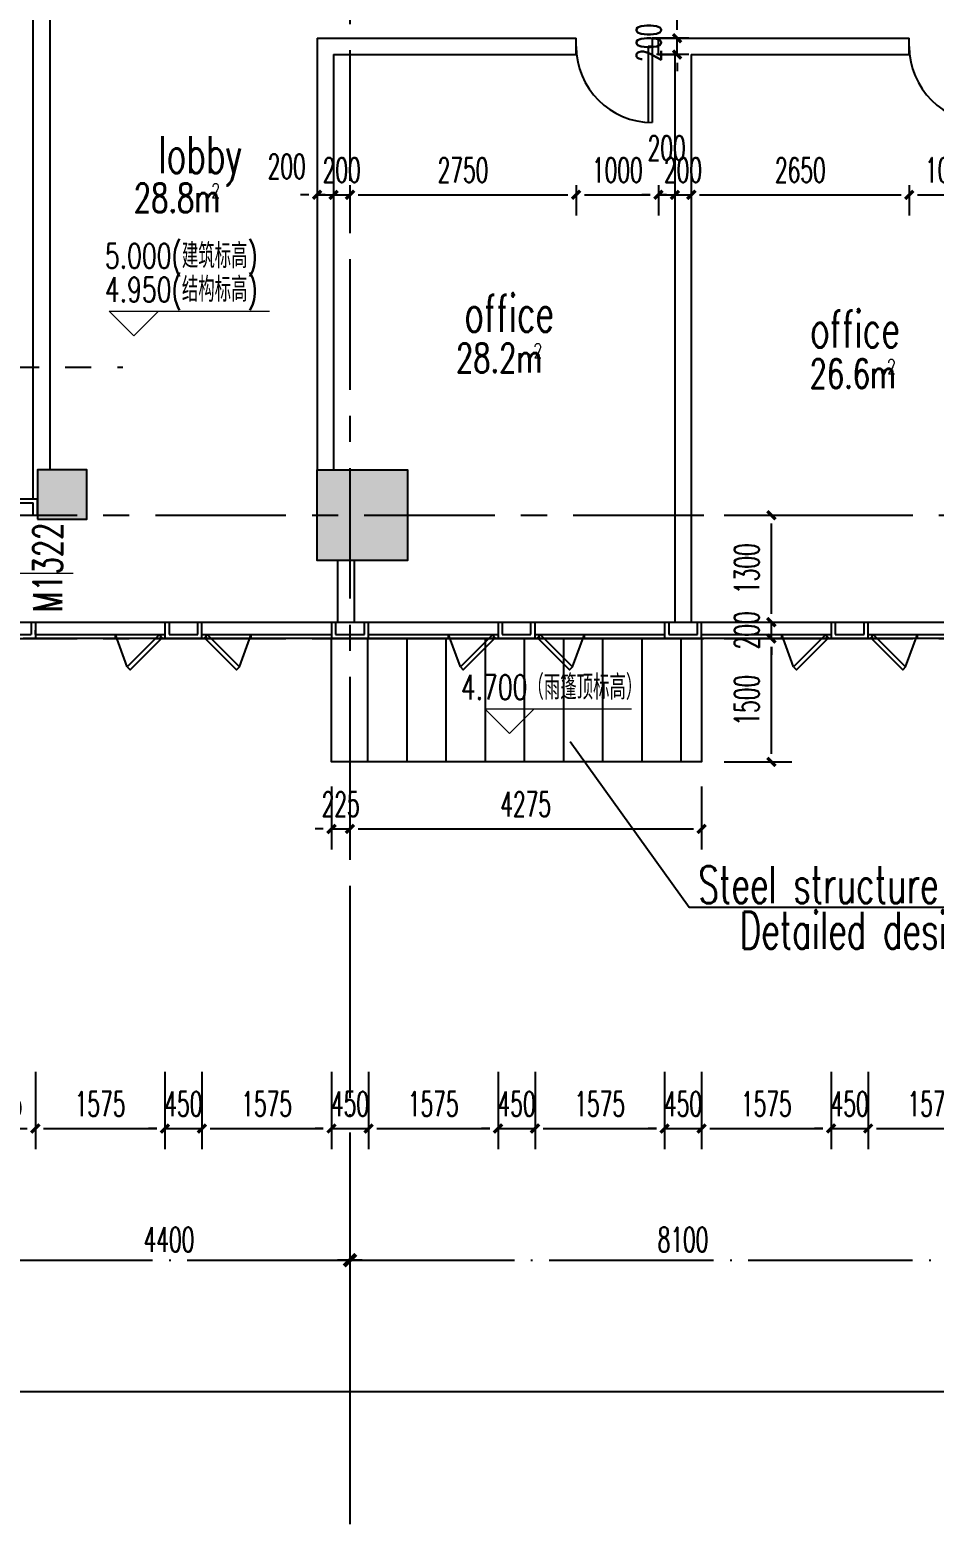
# Model space of a CAD drawing. Extents: x 824790 to 994147, y 4290613 to 4374713.
# Drawn here: x 904418 to 915412, y 4307927 to 4326096 of the extents above; entities that cross this region are included whole.
import ezdxf
from ezdxf.enums import TextEntityAlignment as Align

# ---------------------------------------------------------------- set-up
doc = ezdxf.new("R2010")
doc.units = 0
doc.header["$LTSCALE"] = 1000
doc.header["$MEASUREMENT"] = 0
for name, pattern in [('ACAD_ISO08W100', [36, 24, -3, 6, -3]), ('CENTER', [50.8, 31.75, -6.35, 6.35, -6.35]), ('DOTE', [2.42, 2, -0.2, 0.02, -0.2])]:
    doc.linetypes.add(name, pattern=pattern)
doc.layers.get('0').update_dxf_attribs({"color": 255, "linetype": 'CONTINUOUS'})
for name, color, linetype in [('A-AREA-TEXT', 6, 'CONTINUOUS'), ('A-AXIS', 3, 'CONTINUOUS'), ('A-DIM', 201, 'CONTINUOUS'), ('A-DOTE', 8, 'ACAD_ISO08W100'), ('A-FIN-GRAN', 34, 'CONTINUOUS'), ('A-NOTE', 150, 'CONTINUOUS'), ('A-TEXT-CN', 31, 'CONTINUOUS'), ('A-WALL', 2, 'CONTINUOUS'), ('A-WINDOW', 4, 'CONTINUOUS'), ('A-WINDOW-TEXT', 93, 'CONTINUOUS'), ('A_DIM_EX1', 171, 'CONTINUOUS'), ('DOTE', 17, 'DOTE'), ('HATCH-F252', 252, 'CONTINUOUS'), ('S-COLUMN', 1, 'CONTINUOUS'), ('WINDOW', 4, 'CONTINUOUS'), ('柱子', 9, 'CONTINUOUS')]:
    doc.layers.add(name, color=color, linetype=linetype)
doc.layers.add('A_LEVEL', color=135, linetype='CONTINUOUS', lineweight=0)
doc.styles.add('_HZTXT', font='tjromans.shx', dxfattribs={"width": 0.7, "bigfont": 'tjhztxt.shx'})
doc.styles.add('DIM_FONT', font='SIMPLEX.shx', dxfattribs={"width": 0.6, "bigfont": 'GBCBIG.shx'})
doc.styles.add('MEN', font='tjromans.shx', dxfattribs={"width": 0.7, "bigfont": 'tjhztxt.shx'})
doc.styles.add('PRC-S', font='TJROMANS.shx', dxfattribs={"width": 0.7, "bigfont": 'hztxt.shx'})
doc.styles.add('TONGJI-FONT', font='simplex.shx')
doc.dimstyles.new('DIM100', dxfattribs={"dimscale": 100, "dimtxt": 3, "dimasz": 0.01, "dimexe": 1, "dimexo": 1, "dimgap": 1, "dimtad": 1, "dimdec": 0, "dimtxsty": 'DIM_FONT', "dimblk1": 'h-_DIMX', "dimblk2": 'h-_DIMX', "dimsah": 1, "dimcen": 0.01, "dimclrd": 256, "dimclre": 256, "dimclrt": 7, "dimadec": 3, "dimazin": 3, "dimtfac": 1, "dimtdec": 0, "dimtix": 1, "dimtmove": 2, "dimatfit": 3, "dimldrblk": 'h-_DIMX', "dimtzin": 5, "dimarcsym": 0})
doc.dimstyles.new('DIMN', dxfattribs={"dimtxt": 300, "dimasz": 100, "dimexe": 250, "dimexo": 300, "dimgap": 150, "dimtad": 1, "dimdec": 0, "dimtxsty": 'DIM_FONT', "dimblk": 'h-_ArchTick', "dimcen": 2.5, "dimclrt": 7, "dimazin": 2, "dimtfac": 1, "dimtdec": 0, "dimtix": 1, "dimtmove": 2, "dimatfit": 3, "dimarcsym": 0})

# ---------------------------------------------------------------- blocks, each defined once
blk = doc.blocks.new('h-_DIMX')
blk.add_line((-150, 0), (150, 0))
at = {"const_width": 50}
blk.add_lwpolyline([(-70, -70), (70, 70)], dxfattribs=at)
blk = doc.blocks.new('*D74')
at = {"layer": 'A-AXIS', "lineweight": -2, "transparency": 16777216}
for p, q in [((-2600529, -1783515), (-2600529, -1788988)), ((-2487529, -1783515), (-2487529, -1788988)), ((-2487530, -1788888), (-2600528, -1788888))]:
    blk.add_line(p, q, dxfattribs=at)
at = {"layer": 'A-AXIS', "lineweight": -2, "transparency": 16777216, "rotation": 180}
blk.add_blockref('h-_DIMX', (-2600529, -1788888), dxfattribs=at)
at = {"layer": 'A-AXIS', "lineweight": -2, "transparency": 16777216}
blk.add_blockref('h-_DIMX', (-2487529, -1788888), dxfattribs=at)
at = {"layer": 'A-AXIS', "color": 7, "transparency": 16777216, "insert": (-2544029, -1788638), "char_height": 300, "attachment_point": 5, "style": 'DIM_FONT'}
blk.add_mtext('\\A1;113000', dxfattribs=at)
blk = doc.blocks.new('h-轴号横')
at = {"layer": 'DOTE', "linetype": 'ACAD_ISO08W100'}
blk.add_line((-2532161, -1920711), (-2532161, -1925254), dxfattribs=at)
blk = doc.blocks.new('h-D10')
for p, q in [((75, 0), (75, 925)), ((125, 0), (125, 923.64766)), ((75, 0), (125, 0))]:
    blk.add_line(p, q)
blk.add_lwpolyline([(75, 0), (0, 0), (0, -100), (75, -100)], close=True)
blk.add_arc((75, 0), 925, 0, 90)
blk = doc.blocks.new('h-ewryer')
at = {"layer": 'A-WINDOW', "ltscale": 0.5}
blk.add_line((366378, 243878), (366234, 243482), dxfattribs=at)
at = {"layer": 'A-WINDOW'}
for p, q in [((366234, 243532), (366234, 243482)), ((366784, 243532), (366784, 243482))]:
    blk.add_line(p, q, dxfattribs=at)
at = {"layer": 'A-WINDOW', "ltscale": 0.5}
blk.add_lwpolyline([(366378, 243878), (366413, 243914), (366802, 243525), (366767, 243489)], close=True, dxfattribs=at)
blk = doc.blocks.new('h-2层裙房幕墙')
at = {"layer": 'A-FIN-GRAN'}
for p, q in [((802311, 4008135), (803111, 4008135)), ((802361, 4008085), (803061, 4008085)), ((803061, 4007935), (803061, 4008085)), ((803111, 4007935), (803111, 4008135)), ((802311, 4007935), (803111, 4007935)), ((802311, 4006635), (803086, 4006635)), ((803036, 4006635), (803036, 4006485)), ((803086, 4006635), (803086, 4006435)), ((804661, 4006635), (804661, 4006435)), ((804711, 4006635), (804711, 4006485)), ((805061, 4006485), (805061, 4006635)), ((805111, 4006435), (805111, 4006635)), ((806686, 4006635), (806686, 4006435)), ((806736, 4006635), (806736, 4006485)), ((807086, 4006485), (807086, 4006635)), ((807136, 4006435), (807136, 4006635)), ((808711, 4006635), (808711, 4006435)), ((808761, 4006635), (808761, 4006485)), ((809111, 4006485), (809111, 4006635)), ((809161, 4006435), (809161, 4006635)), ((810736, 4006635), (810736, 4006435)), ((810786, 4006635), (810786, 4006485)), ((811136, 4006485), (811136, 4006635)), ((811186, 4006435), (811186, 4006635)), ((812761, 4006635), (812761, 4006435)), ((812811, 4006635), (812811, 4006485)), ((813161, 4006485), (813161, 4006635)), ((813211, 4006435), (813211, 4006635)), ((802311, 4006435), (803086, 4006435)), ((802361, 4006485), (803036, 4006485)), ((804661, 4006435), (805111, 4006435)), ((804711, 4006485), (805061, 4006485)), ((806686, 4006435), (807136, 4006435)), ((806736, 4006485), (807086, 4006485)), ((808711, 4006435), (809161, 4006435)), ((808761, 4006485), (809111, 4006485)), ((810736, 4006435), (811186, 4006435)), ((810786, 4006485), (811136, 4006485)), ((812761, 4006435), (813211, 4006435)), ((812811, 4006485), (813161, 4006485))]:
    blk.add_line(p, q, dxfattribs=at)
at = {"layer": 'WINDOW'}
for p, q in [((803111, 4008085), (803111, 4008035)), ((802936, 4006635), (839086, 4006635)), ((803086, 4006485), (803086, 4006535)), ((839086, 4006435), (802936, 4006435)), ((803086, 4006485), (804661, 4006485)), ((805111, 4006485), (806686, 4006485)), ((807136, 4006485), (808711, 4006485)), ((809161, 4006485), (810736, 4006485)), ((811186, 4006485), (812761, 4006485)), ((813211, 4006485), (814786, 4006485))]:
    blk.add_line(p, q, dxfattribs=at)
at = {"layer": 'A-WINDOW', "xscale": -1, "rotation": 180}
for p in [(437826, 4249967), (441876, 4249967), (445926, 4249967)]:
    blk.add_blockref('h-ewryer', p, dxfattribs=at)
at = {"layer": 'A-WINDOW', "rotation": 180}
for p in [(1171945, 4249967), (1175995, 4249967), (1180045, 4249967)]:
    blk.add_blockref('h-ewryer', p, dxfattribs=at)
blk = doc.blocks.new('h-1100柱')
at = {"layer": 'HATCH-F252'}
blk.add_hatch(color=256, dxfattribs=at).paths.add_polyline_path([(917265, 4495302), (918365, 4495302), (918365, 4494202), (917265, 4494202)])
at = {"layer": 'S-COLUMN'}
blk.add_lwpolyline([(917265, 4495302), (918365, 4495302), (918365, 4494202), (917265, 4494202)], close=True, dxfattribs=at)
blk = doc.blocks.new('h-二层柱网')
at = {"layer": 'A-WALL'}
blk.add_blockref('h-1100柱', (190645, -174557), dxfattribs=at)
blk = doc.blocks.new('h-tsht')
at = {"layer": 'HATCH-F252'}
blk.add_hatch(color=256, dxfattribs=at).paths.add_polyline_path([(-300, -300), (300, -300), (300, 300), (-300, 300)])
at = {"layer": '柱子', "color": 1}
blk.add_lwpolyline([(-300, -300), (300, -300), (300, 300), (-300, 300)], close=True, dxfattribs=at)
blk = doc.blocks.new('h-结构补小柱')
at = {"layer": '柱子'}
blk.add_blockref('h-tsht', (-250, -18550), dxfattribs=at)
blk = doc.blocks.new('h-_ArchTick')
at = {"color": 0, "linetype": 'ByBlock', "const_width": 0.4}
blk.add_lwpolyline([(-0.5, -0.5), (0.5, 0.5)], dxfattribs=at)
blk = doc.blocks.new('*D214')
at = {"layer": 'A-DIM', "color": 0, "lineweight": -2, "transparency": 16777216}
for p, q in [((908310, 4316895), (908310, 4316130)), ((912585, 4316895), (912585, 4316130)), ((908410, 4316380), (912485, 4316380))]:
    blk.add_line(p, q, dxfattribs=at)
at = {"layer": 'A-DIM', "color": 0, "lineweight": -2, "transparency": 16777216, "xscale": 100, "yscale": 100, "zscale": 100, "rotation": 180}
blk.add_blockref('h-_ArchTick', (908310, 4316380), dxfattribs=at)
at = {"layer": 'A-DIM', "color": 0, "lineweight": -2, "transparency": 16777216, "xscale": 100, "yscale": 100, "zscale": 100}
blk.add_blockref('h-_ArchTick', (912585, 4316380), dxfattribs=at)
at = {"layer": 'A-DIM', "color": 7, "transparency": 16777216, "insert": (910447, 4316680), "char_height": 300, "attachment_point": 5, "style": 'DIM_FONT'}
blk.add_mtext('\\A1;4275', dxfattribs=at)
blk = doc.blocks.new('*D215')
at = {"layer": 'A-DIM', "color": 0, "lineweight": -2, "transparency": 16777216}
for p, q in [((908085, 4316895), (908085, 4316130)), ((908310, 4316895), (908310, 4316130)), ((907985, 4316380), (907885, 4316380)), ((908085, 4316380), (908310, 4316380)), ((908410, 4316380), (908510, 4316380))]:
    blk.add_line(p, q, dxfattribs=at)
at = {"layer": 'A-DIM', "color": 0, "lineweight": -2, "transparency": 16777216, "xscale": 100, "yscale": 100, "zscale": 100}
blk.add_blockref('h-_ArchTick', (908085, 4316380), dxfattribs=at)
at = {"layer": 'A-DIM', "color": 0, "lineweight": -2, "transparency": 16777216, "xscale": 100, "yscale": 100, "zscale": 100, "rotation": 180}
blk.add_blockref('h-_ArchTick', (908310, 4316380), dxfattribs=at)
at = {"layer": 'A-DIM', "color": 7, "transparency": 16777216, "insert": (908197, 4316680), "char_height": 300, "attachment_point": 5, "style": 'DIM_FONT'}
blk.add_mtext('\\A1;225', dxfattribs=at)
blk = doc.blocks.new('*D216')
at = {"layer": 'A-DIM', "color": 0, "lineweight": -2, "transparency": 16777216}
for p, q in [((912860, 4320195), (913684, 4320195)), ((913434, 4318995), (913434, 4320095)), ((912860, 4318895), (913684, 4318895))]:
    blk.add_line(p, q, dxfattribs=at)
at = {"layer": 'A-DIM', "color": 0, "lineweight": -2, "transparency": 16777216, "xscale": 100, "yscale": 100, "zscale": 100}
for p, rotation in [((913434, 4320195), 90), ((913434, 4318895), 270)]:
    blk.add_blockref('h-_ArchTick', p, dxfattribs=dict(at, rotation=rotation))
at = {"layer": 'A-DIM', "color": 7, "transparency": 16777216, "insert": (913134, 4319545), "char_height": 300, "attachment_point": 5, "rotation": 90, "style": 'DIM_FONT'}
blk.add_mtext('\\A1;1300', dxfattribs=at)
blk = doc.blocks.new('*D217')
at = {"layer": 'A-DIM', "color": 0, "lineweight": -2, "transparency": 16777216}
for p, q in [((913434, 4318995), (913434, 4319095)), ((912860, 4318895), (913684, 4318895)), ((913434, 4318695), (913434, 4318895)), ((912860, 4318695), (913684, 4318695)), ((913434, 4318595), (913434, 4318495))]:
    blk.add_line(p, q, dxfattribs=at)
at = {"layer": 'A-DIM', "color": 0, "lineweight": -2, "transparency": 16777216, "xscale": 100, "yscale": 100, "zscale": 100}
for p, rotation in [((913434, 4318895), 270), ((913434, 4318695), 90)]:
    blk.add_blockref('h-_ArchTick', p, dxfattribs=dict(at, rotation=rotation))
at = {"layer": 'A-DIM', "color": 7, "transparency": 16777216, "insert": (913134, 4318795), "char_height": 300, "attachment_point": 5, "rotation": 90, "style": 'DIM_FONT'}
blk.add_mtext('\\A1;200', dxfattribs=at)
blk = doc.blocks.new('*D218')
at = {"layer": 'A-DIM', "color": 0, "lineweight": -2, "transparency": 16777216}
for p, q in [((912860, 4318695), (913684, 4318695)), ((913434, 4317295), (913434, 4318595)), ((912860, 4317195), (913684, 4317195))]:
    blk.add_line(p, q, dxfattribs=at)
at = {"layer": 'A-DIM', "color": 0, "lineweight": -2, "transparency": 16777216, "xscale": 100, "yscale": 100, "zscale": 100}
for p, rotation in [((913434, 4318695), 90), ((913434, 4317195), 270)]:
    blk.add_blockref('h-_ArchTick', p, dxfattribs=dict(at, rotation=rotation))
at = {"layer": 'A-DIM', "color": 7, "transparency": 16777216, "insert": (913134, 4317945), "char_height": 300, "attachment_point": 5, "rotation": 90, "style": 'DIM_FONT'}
blk.add_mtext('\\A1;1500', dxfattribs=at)
blk = doc.blocks.new('*D476')
at = {"layer": 'A-DIM', "color": 0, "lineweight": -2, "transparency": 16777216}
for p, q in [((914610, 4313426), (914610, 4312487)), ((916185, 4313426), (916185, 4312487)), ((914710, 4312737), (916085, 4312737))]:
    blk.add_line(p, q, dxfattribs=at)
at = {"layer": 'A-DIM', "color": 0, "lineweight": -2, "transparency": 16777216, "xscale": 100, "yscale": 100, "zscale": 100, "rotation": 180}
blk.add_blockref('h-_ArchTick', (914610, 4312737), dxfattribs=at)
at = {"layer": 'A-DIM', "color": 0, "lineweight": -2, "transparency": 16777216, "xscale": 100, "yscale": 100, "zscale": 100}
blk.add_blockref('h-_ArchTick', (916185, 4312737), dxfattribs=at)
at = {"layer": 'A-DIM', "color": 7, "transparency": 16777216, "insert": (915397, 4313037), "char_height": 300, "attachment_point": 5, "style": 'DIM_FONT'}
blk.add_mtext('\\A1;1575', dxfattribs=at)
blk = doc.blocks.new('*D477')
at = {"layer": 'A-DIM', "color": 0, "lineweight": -2, "transparency": 16777216}
for p, q in [((914160, 4313426), (914160, 4312487)), ((914610, 4313426), (914610, 4312487)), ((914060, 4312737), (913960, 4312737)), ((914160, 4312737), (914610, 4312737)), ((914710, 4312737), (914810, 4312737))]:
    blk.add_line(p, q, dxfattribs=at)
at = {"layer": 'A-DIM', "color": 0, "lineweight": -2, "transparency": 16777216, "xscale": 100, "yscale": 100, "zscale": 100}
blk.add_blockref('h-_ArchTick', (914160, 4312737), dxfattribs=at)
at = {"layer": 'A-DIM', "color": 0, "lineweight": -2, "transparency": 16777216, "xscale": 100, "yscale": 100, "zscale": 100, "rotation": 180}
blk.add_blockref('h-_ArchTick', (914610, 4312737), dxfattribs=at)
at = {"layer": 'A-DIM', "color": 7, "transparency": 16777216, "insert": (914385, 4313037), "char_height": 300, "attachment_point": 5, "style": 'DIM_FONT'}
blk.add_mtext('\\A1;450', dxfattribs=at)
blk = doc.blocks.new('*D478')
at = {"layer": 'A-DIM', "color": 0, "lineweight": -2, "transparency": 16777216}
for p, q in [((912585, 4313426), (912585, 4312487)), ((914160, 4313426), (914160, 4312487)), ((912685, 4312737), (914060, 4312737))]:
    blk.add_line(p, q, dxfattribs=at)
at = {"layer": 'A-DIM', "color": 0, "lineweight": -2, "transparency": 16777216, "xscale": 100, "yscale": 100, "zscale": 100, "rotation": 180}
blk.add_blockref('h-_ArchTick', (912585, 4312737), dxfattribs=at)
at = {"layer": 'A-DIM', "color": 0, "lineweight": -2, "transparency": 16777216, "xscale": 100, "yscale": 100, "zscale": 100}
blk.add_blockref('h-_ArchTick', (914160, 4312737), dxfattribs=at)
at = {"layer": 'A-DIM', "color": 7, "transparency": 16777216, "insert": (913372, 4313037), "char_height": 300, "attachment_point": 5, "style": 'DIM_FONT'}
blk.add_mtext('\\A1;1575', dxfattribs=at)
blk = doc.blocks.new('*D479')
at = {"layer": 'A-DIM', "color": 0, "lineweight": -2, "transparency": 16777216}
for p, q in [((912135, 4313426), (912135, 4312487)), ((912585, 4313426), (912585, 4312487)), ((912035, 4312737), (911935, 4312737)), ((912135, 4312737), (912585, 4312737)), ((912685, 4312737), (912785, 4312737))]:
    blk.add_line(p, q, dxfattribs=at)
at = {"layer": 'A-DIM', "color": 0, "lineweight": -2, "transparency": 16777216, "xscale": 100, "yscale": 100, "zscale": 100}
blk.add_blockref('h-_ArchTick', (912135, 4312737), dxfattribs=at)
at = {"layer": 'A-DIM', "color": 0, "lineweight": -2, "transparency": 16777216, "xscale": 100, "yscale": 100, "zscale": 100, "rotation": 180}
blk.add_blockref('h-_ArchTick', (912585, 4312737), dxfattribs=at)
at = {"layer": 'A-DIM', "color": 7, "transparency": 16777216, "insert": (912360, 4313037), "char_height": 300, "attachment_point": 5, "style": 'DIM_FONT'}
blk.add_mtext('\\A1;450', dxfattribs=at)
blk = doc.blocks.new('*D480')
at = {"layer": 'A-DIM', "color": 0, "lineweight": -2, "transparency": 16777216}
for p, q in [((910560, 4313426), (910560, 4312487)), ((912135, 4313426), (912135, 4312487)), ((910660, 4312737), (912035, 4312737))]:
    blk.add_line(p, q, dxfattribs=at)
at = {"layer": 'A-DIM', "color": 0, "lineweight": -2, "transparency": 16777216, "xscale": 100, "yscale": 100, "zscale": 100, "rotation": 180}
blk.add_blockref('h-_ArchTick', (910560, 4312737), dxfattribs=at)
at = {"layer": 'A-DIM', "color": 0, "lineweight": -2, "transparency": 16777216, "xscale": 100, "yscale": 100, "zscale": 100}
blk.add_blockref('h-_ArchTick', (912135, 4312737), dxfattribs=at)
at = {"layer": 'A-DIM', "color": 7, "transparency": 16777216, "insert": (911347, 4313037), "char_height": 300, "attachment_point": 5, "style": 'DIM_FONT'}
blk.add_mtext('\\A1;1575', dxfattribs=at)
blk = doc.blocks.new('*D481')
at = {"layer": 'A-DIM', "color": 0, "lineweight": -2, "transparency": 16777216}
for p, q in [((910110, 4313426), (910110, 4312487)), ((910560, 4313426), (910560, 4312487)), ((910010, 4312737), (909910, 4312737)), ((910110, 4312737), (910560, 4312737)), ((910660, 4312737), (910760, 4312737))]:
    blk.add_line(p, q, dxfattribs=at)
at = {"layer": 'A-DIM', "color": 0, "lineweight": -2, "transparency": 16777216, "xscale": 100, "yscale": 100, "zscale": 100}
blk.add_blockref('h-_ArchTick', (910110, 4312737), dxfattribs=at)
at = {"layer": 'A-DIM', "color": 0, "lineweight": -2, "transparency": 16777216, "xscale": 100, "yscale": 100, "zscale": 100, "rotation": 180}
blk.add_blockref('h-_ArchTick', (910560, 4312737), dxfattribs=at)
at = {"layer": 'A-DIM', "color": 7, "transparency": 16777216, "insert": (910335, 4313037), "char_height": 300, "attachment_point": 5, "style": 'DIM_FONT'}
blk.add_mtext('\\A1;450', dxfattribs=at)
blk = doc.blocks.new('*D482')
at = {"layer": 'A-DIM', "color": 0, "lineweight": -2, "transparency": 16777216}
for p, q in [((908535, 4313426), (908535, 4312487)), ((910110, 4313426), (910110, 4312487)), ((908635, 4312737), (910010, 4312737))]:
    blk.add_line(p, q, dxfattribs=at)
at = {"layer": 'A-DIM', "color": 0, "lineweight": -2, "transparency": 16777216, "xscale": 100, "yscale": 100, "zscale": 100, "rotation": 180}
blk.add_blockref('h-_ArchTick', (908535, 4312737), dxfattribs=at)
at = {"layer": 'A-DIM', "color": 0, "lineweight": -2, "transparency": 16777216, "xscale": 100, "yscale": 100, "zscale": 100}
blk.add_blockref('h-_ArchTick', (910110, 4312737), dxfattribs=at)
at = {"layer": 'A-DIM', "color": 7, "transparency": 16777216, "insert": (909322, 4313037), "char_height": 300, "attachment_point": 5, "style": 'DIM_FONT'}
blk.add_mtext('\\A1;1575', dxfattribs=at)
blk = doc.blocks.new('*D483')
at = {"layer": 'A-DIM', "color": 0, "lineweight": -2, "transparency": 16777216}
for p, q in [((908085, 4313426), (908085, 4312487)), ((908535, 4313426), (908535, 4312487)), ((907985, 4312737), (907885, 4312737)), ((908085, 4312737), (908535, 4312737)), ((908635, 4312737), (908735, 4312737))]:
    blk.add_line(p, q, dxfattribs=at)
at = {"layer": 'A-DIM', "color": 0, "lineweight": -2, "transparency": 16777216, "xscale": 100, "yscale": 100, "zscale": 100}
blk.add_blockref('h-_ArchTick', (908085, 4312737), dxfattribs=at)
at = {"layer": 'A-DIM', "color": 0, "lineweight": -2, "transparency": 16777216, "xscale": 100, "yscale": 100, "zscale": 100, "rotation": 180}
blk.add_blockref('h-_ArchTick', (908535, 4312737), dxfattribs=at)
at = {"layer": 'A-DIM', "color": 7, "transparency": 16777216, "insert": (908310, 4313037), "char_height": 300, "attachment_point": 5, "style": 'DIM_FONT'}
blk.add_mtext('\\A1;450', dxfattribs=at)
blk = doc.blocks.new('*D484')
at = {"layer": 'A-DIM', "color": 0, "lineweight": -2, "transparency": 16777216}
for p, q in [((906510, 4313426), (906510, 4312487)), ((908085, 4313426), (908085, 4312487)), ((906610, 4312737), (907985, 4312737))]:
    blk.add_line(p, q, dxfattribs=at)
at = {"layer": 'A-DIM', "color": 0, "lineweight": -2, "transparency": 16777216, "xscale": 100, "yscale": 100, "zscale": 100, "rotation": 180}
blk.add_blockref('h-_ArchTick', (906510, 4312737), dxfattribs=at)
at = {"layer": 'A-DIM', "color": 0, "lineweight": -2, "transparency": 16777216, "xscale": 100, "yscale": 100, "zscale": 100}
blk.add_blockref('h-_ArchTick', (908085, 4312737), dxfattribs=at)
at = {"layer": 'A-DIM', "color": 7, "transparency": 16777216, "insert": (907297, 4313037), "char_height": 300, "attachment_point": 5, "style": 'DIM_FONT'}
blk.add_mtext('\\A1;1575', dxfattribs=at)
blk = doc.blocks.new('*D485')
at = {"layer": 'A-DIM', "color": 0, "lineweight": -2, "transparency": 16777216}
for p, q in [((906060, 4313426), (906060, 4312487)), ((906510, 4313426), (906510, 4312487)), ((905960, 4312737), (905860, 4312737)), ((906060, 4312737), (906510, 4312737)), ((906610, 4312737), (906710, 4312737))]:
    blk.add_line(p, q, dxfattribs=at)
at = {"layer": 'A-DIM', "color": 0, "lineweight": -2, "transparency": 16777216, "xscale": 100, "yscale": 100, "zscale": 100}
blk.add_blockref('h-_ArchTick', (906060, 4312737), dxfattribs=at)
at = {"layer": 'A-DIM', "color": 0, "lineweight": -2, "transparency": 16777216, "xscale": 100, "yscale": 100, "zscale": 100, "rotation": 180}
blk.add_blockref('h-_ArchTick', (906510, 4312737), dxfattribs=at)
at = {"layer": 'A-DIM', "color": 7, "transparency": 16777216, "insert": (906285, 4313037), "char_height": 300, "attachment_point": 5, "style": 'DIM_FONT'}
blk.add_mtext('\\A1;450', dxfattribs=at)
blk = doc.blocks.new('*D486')
at = {"layer": 'A-DIM', "color": 0, "lineweight": -2, "transparency": 16777216}
for p, q in [((904485, 4313426), (904485, 4312487)), ((906060, 4313426), (906060, 4312487)), ((904585, 4312737), (905960, 4312737))]:
    blk.add_line(p, q, dxfattribs=at)
at = {"layer": 'A-DIM', "color": 0, "lineweight": -2, "transparency": 16777216, "xscale": 100, "yscale": 100, "zscale": 100, "rotation": 180}
blk.add_blockref('h-_ArchTick', (904485, 4312737), dxfattribs=at)
at = {"layer": 'A-DIM', "color": 0, "lineweight": -2, "transparency": 16777216, "xscale": 100, "yscale": 100, "zscale": 100}
blk.add_blockref('h-_ArchTick', (906060, 4312737), dxfattribs=at)
at = {"layer": 'A-DIM', "color": 7, "transparency": 16777216, "insert": (905272, 4313037), "char_height": 300, "attachment_point": 5, "style": 'DIM_FONT'}
blk.add_mtext('\\A1;1575', dxfattribs=at)
blk = doc.blocks.new('*D487')
at = {"layer": 'A-DIM', "color": 0, "lineweight": -2, "transparency": 16777216}
for p, q in [((903710, 4313426), (903710, 4312487)), ((904485, 4313426), (904485, 4312487)), ((903810, 4312737), (904385, 4312737))]:
    blk.add_line(p, q, dxfattribs=at)
at = {"layer": 'A-DIM', "color": 0, "lineweight": -2, "transparency": 16777216, "xscale": 100, "yscale": 100, "zscale": 100, "rotation": 180}
blk.add_blockref('h-_ArchTick', (903710, 4312737), dxfattribs=at)
at = {"layer": 'A-DIM', "color": 0, "lineweight": -2, "transparency": 16777216, "xscale": 100, "yscale": 100, "zscale": 100}
blk.add_blockref('h-_ArchTick', (904485, 4312737), dxfattribs=at)
at = {"layer": 'A-DIM', "color": 7, "transparency": 16777216, "insert": (904097, 4313037), "char_height": 300, "attachment_point": 5, "style": 'DIM_FONT'}
blk.add_mtext('\\A1;775', dxfattribs=at)
blk = doc.blocks.new('*D594')
at = {"layer": 'A-DIM', "color": 0, "lineweight": -2, "transparency": 16777216}
for p, q in [((907910, 4324207), (907910, 4323840)), ((908110, 4324207), (908110, 4323840)), ((907810, 4324090), (907710, 4324090)), ((907910, 4324090), (908110, 4324090)), ((908210, 4324090), (908310, 4324090))]:
    blk.add_line(p, q, dxfattribs=at)
at = {"layer": 'A-DIM', "color": 0, "lineweight": -2, "transparency": 16777216, "xscale": 100, "yscale": 100, "zscale": 100}
blk.add_blockref('h-_ArchTick', (907910, 4324090), dxfattribs=at)
at = {"layer": 'A-DIM', "color": 0, "lineweight": -2, "transparency": 16777216, "xscale": 100, "yscale": 100, "zscale": 100, "rotation": 180}
blk.add_blockref('h-_ArchTick', (908110, 4324090), dxfattribs=at)
at = {"layer": 'A-DIM', "color": 7, "transparency": 16777216, "insert": (907540, 4324435), "char_height": 300, "attachment_point": 5, "style": 'DIM_FONT'}
blk.add_mtext('\\A1;200', dxfattribs=at)
blk = doc.blocks.new('*D595')
at = {"layer": 'A-DIM', "color": 0, "lineweight": -2, "transparency": 16777216}
for p, q in [((908110, 4324207), (908110, 4323840)), ((908310, 4324207), (908310, 4323840)), ((908010, 4324090), (907910, 4324090)), ((908110, 4324090), (908310, 4324090)), ((908410, 4324090), (908510, 4324090))]:
    blk.add_line(p, q, dxfattribs=at)
at = {"layer": 'A-DIM', "color": 0, "lineweight": -2, "transparency": 16777216, "xscale": 100, "yscale": 100, "zscale": 100}
blk.add_blockref('h-_ArchTick', (908110, 4324090), dxfattribs=at)
at = {"layer": 'A-DIM', "color": 0, "lineweight": -2, "transparency": 16777216, "xscale": 100, "yscale": 100, "zscale": 100, "rotation": 180}
blk.add_blockref('h-_ArchTick', (908310, 4324090), dxfattribs=at)
at = {"layer": 'A-DIM', "color": 7, "transparency": 16777216, "insert": (908210, 4324390), "char_height": 300, "attachment_point": 5, "style": 'DIM_FONT'}
blk.add_mtext('\\A1;200', dxfattribs=at)
blk = doc.blocks.new('*D596')
at = {"layer": 'A-DIM', "color": 0, "lineweight": -2, "transparency": 16777216}
for p, q in [((908310, 4324207), (908310, 4323840)), ((911060, 4324207), (911060, 4323840)), ((908410, 4324090), (910960, 4324090))]:
    blk.add_line(p, q, dxfattribs=at)
at = {"layer": 'A-DIM', "color": 0, "lineweight": -2, "transparency": 16777216, "xscale": 100, "yscale": 100, "zscale": 100, "rotation": 180}
blk.add_blockref('h-_ArchTick', (908310, 4324090), dxfattribs=at)
at = {"layer": 'A-DIM', "color": 0, "lineweight": -2, "transparency": 16777216, "xscale": 100, "yscale": 100, "zscale": 100}
blk.add_blockref('h-_ArchTick', (911060, 4324090), dxfattribs=at)
at = {"layer": 'A-DIM', "color": 7, "transparency": 16777216, "insert": (909685, 4324390), "char_height": 300, "attachment_point": 5, "style": 'DIM_FONT'}
blk.add_mtext('\\A1;2750', dxfattribs=at)
blk = doc.blocks.new('*D597')
at = {"layer": 'A-DIM', "color": 0, "lineweight": -2, "transparency": 16777216}
for p, q in [((911060, 4324207), (911060, 4323840)), ((912060, 4324207), (912060, 4323840)), ((911160, 4324090), (911960, 4324090))]:
    blk.add_line(p, q, dxfattribs=at)
at = {"layer": 'A-DIM', "color": 0, "lineweight": -2, "transparency": 16777216, "xscale": 100, "yscale": 100, "zscale": 100, "rotation": 180}
blk.add_blockref('h-_ArchTick', (911060, 4324090), dxfattribs=at)
at = {"layer": 'A-DIM', "color": 0, "lineweight": -2, "transparency": 16777216, "xscale": 100, "yscale": 100, "zscale": 100}
blk.add_blockref('h-_ArchTick', (912060, 4324090), dxfattribs=at)
at = {"layer": 'A-DIM', "color": 7, "transparency": 16777216, "insert": (911560, 4324390), "char_height": 300, "attachment_point": 5, "style": 'DIM_FONT'}
blk.add_mtext('\\A1;1000', dxfattribs=at)
blk = doc.blocks.new('*D598')
at = {"layer": 'A-DIM', "color": 0, "lineweight": -2, "transparency": 16777216}
for p, q in [((912060, 4324207), (912060, 4323840)), ((912260, 4324207), (912260, 4323840)), ((911960, 4324090), (911860, 4324090)), ((912060, 4324090), (912260, 4324090)), ((912360, 4324090), (912460, 4324090))]:
    blk.add_line(p, q, dxfattribs=at)
at = {"layer": 'A-DIM', "color": 0, "lineweight": -2, "transparency": 16777216, "xscale": 100, "yscale": 100, "zscale": 100}
blk.add_blockref('h-_ArchTick', (912060, 4324090), dxfattribs=at)
at = {"layer": 'A-DIM', "color": 0, "lineweight": -2, "transparency": 16777216, "xscale": 100, "yscale": 100, "zscale": 100, "rotation": 180}
blk.add_blockref('h-_ArchTick', (912260, 4324090), dxfattribs=at)
at = {"layer": 'A-DIM', "color": 7, "transparency": 16777216, "insert": (912160, 4324658), "char_height": 300, "attachment_point": 5, "style": 'DIM_FONT'}
blk.add_mtext('\\A1;200', dxfattribs=at)
blk = doc.blocks.new('*D599')
at = {"layer": 'A-DIM', "color": 0, "lineweight": -2, "transparency": 16777216}
for p, q in [((912260, 4324207), (912260, 4323840)), ((912460, 4324207), (912460, 4323840)), ((912160, 4324090), (912060, 4324090)), ((912260, 4324090), (912460, 4324090)), ((912560, 4324090), (912660, 4324090))]:
    blk.add_line(p, q, dxfattribs=at)
at = {"layer": 'A-DIM', "color": 0, "lineweight": -2, "transparency": 16777216, "xscale": 100, "yscale": 100, "zscale": 100}
blk.add_blockref('h-_ArchTick', (912260, 4324090), dxfattribs=at)
at = {"layer": 'A-DIM', "color": 0, "lineweight": -2, "transparency": 16777216, "xscale": 100, "yscale": 100, "zscale": 100, "rotation": 180}
blk.add_blockref('h-_ArchTick', (912460, 4324090), dxfattribs=at)
at = {"layer": 'A-DIM', "color": 7, "transparency": 16777216, "insert": (912360, 4324390), "char_height": 300, "attachment_point": 5, "style": 'DIM_FONT'}
blk.add_mtext('\\A1;200', dxfattribs=at)
blk = doc.blocks.new('*D600')
at = {"layer": 'A-DIM', "color": 0, "lineweight": -2, "transparency": 16777216}
for p, q in [((912460, 4324207), (912460, 4323840)), ((915110, 4324207), (915110, 4323840)), ((912560, 4324090), (915010, 4324090))]:
    blk.add_line(p, q, dxfattribs=at)
at = {"layer": 'A-DIM', "color": 0, "lineweight": -2, "transparency": 16777216, "xscale": 100, "yscale": 100, "zscale": 100, "rotation": 180}
blk.add_blockref('h-_ArchTick', (912460, 4324090), dxfattribs=at)
at = {"layer": 'A-DIM', "color": 0, "lineweight": -2, "transparency": 16777216, "xscale": 100, "yscale": 100, "zscale": 100}
blk.add_blockref('h-_ArchTick', (915110, 4324090), dxfattribs=at)
at = {"layer": 'A-DIM', "color": 7, "transparency": 16777216, "insert": (913785, 4324390), "char_height": 300, "attachment_point": 5, "style": 'DIM_FONT'}
blk.add_mtext('\\A1;2650', dxfattribs=at)
blk = doc.blocks.new('*D601')
at = {"layer": 'A-DIM', "color": 0, "lineweight": -2, "transparency": 16777216}
for p, q in [((915110, 4324207), (915110, 4323840)), ((916110, 4324207), (916110, 4323840)), ((915210, 4324090), (916010, 4324090))]:
    blk.add_line(p, q, dxfattribs=at)
at = {"layer": 'A-DIM', "color": 0, "lineweight": -2, "transparency": 16777216, "xscale": 100, "yscale": 100, "zscale": 100, "rotation": 180}
blk.add_blockref('h-_ArchTick', (915110, 4324090), dxfattribs=at)
at = {"layer": 'A-DIM', "color": 0, "lineweight": -2, "transparency": 16777216, "xscale": 100, "yscale": 100, "zscale": 100}
blk.add_blockref('h-_ArchTick', (916110, 4324090), dxfattribs=at)
at = {"layer": 'A-DIM', "color": 7, "transparency": 16777216, "insert": (915610, 4324390), "char_height": 300, "attachment_point": 5, "style": 'DIM_FONT'}
blk.add_mtext('\\A1;1000', dxfattribs=at)
blk = doc.blocks.new('*D623')
at = {"layer": 'A-DIM', "color": 0, "lineweight": -2, "transparency": 16777216}
for p, q in [((912429, 4327745), (912038, 4327745)), ((912288, 4326095), (912288, 4327645)), ((912429, 4325995), (912038, 4325995))]:
    blk.add_line(p, q, dxfattribs=at)
at = {"layer": 'A-DIM', "color": 0, "lineweight": -2, "transparency": 16777216, "xscale": 100, "yscale": 100, "zscale": 100}
for p, rotation in [((912288, 4327745), 90), ((912288, 4325995), 270)]:
    blk.add_blockref('h-_ArchTick', p, dxfattribs=dict(at, rotation=rotation))
at = {"layer": 'A-DIM', "color": 7, "transparency": 16777216, "insert": (911988, 4326870), "char_height": 300, "attachment_point": 5, "rotation": 90, "style": 'DIM_FONT'}
blk.add_mtext('\\A1;1750', dxfattribs=at)
blk = doc.blocks.new('*D624')
at = {"layer": 'A-DIM', "color": 0, "lineweight": -2, "transparency": 16777216}
for p, q in [((912288, 4326095), (912288, 4326195)), ((912429, 4325995), (912038, 4325995)), ((912288, 4325795), (912288, 4325995)), ((912429, 4325795), (912038, 4325795)), ((912288, 4325695), (912288, 4325595))]:
    blk.add_line(p, q, dxfattribs=at)
at = {"layer": 'A-DIM', "color": 0, "lineweight": -2, "transparency": 16777216, "xscale": 100, "yscale": 100, "zscale": 100}
for p, rotation in [((912288, 4325995), 270), ((912288, 4325795), 90)]:
    blk.add_blockref('h-_ArchTick', p, dxfattribs=dict(at, rotation=rotation))
at = {"layer": 'A-DIM', "color": 7, "transparency": 16777216, "insert": (911943, 4325941), "char_height": 300, "attachment_point": 5, "rotation": 90, "style": 'DIM_FONT'}
blk.add_mtext('\\A1;200', dxfattribs=at)
blk = doc.blocks.new('h-wrt')
at = {"layer": 'A-DOTE', "linetype": 'CENTER', "ltscale": 0.05}
for p, q in [((-2532328.9, -1744636.2), (-2532328.9, -1784214.6)), ((-2603736, -1776429), (-2535091.1, -1776429)), ((-2539774.6, -1778229), (-2483728.3, -1778229)), ((-2539774.6, -1779729), (-2483728.3, -1779729))]:
    blk.add_line(p, q, dxfattribs=at)
at = {"layer": 'A_DIM_EX1'}
blk.add_blockref('h-轴号横', (-168.1, 134757.2), dxfattribs=at)
at = {"layer": 'A-AXIS'}
for base, p1, p2 in [((-2532328.8, -1787287.5), (-2536728.8, -1783214.6), (-2532328.8, -1783214.6)), ((-2524228.8, -1787287.5), (-2532328.8, -1783214.6), (-2524228.8, -1783214.6))]:
    blk.add_linear_dim(base=base, p1=p1, p2=p2, dimstyle='DIM100', dxfattribs=at).render()
dim = blk.add_linear_dim(base=(-2600528.9, -1788887.5), p1=(-2487528.9, -1783414.6), p2=(-2600528.9, -1783414.6), dimstyle='DIM100', dxfattribs=at)
dim.commit()
dim.dimension.update_dxf_attribs({"geometry": '*D74', "text_midpoint": (-2544028.9, -1788637.5)})

msp = doc.modelspace()

# ---------------------------------------------------------------- linework, layer by layer
at = {"layer": 'A-NOTE'}
msp.add_lwpolyline([(910988.7, 4317444.1), (912435.2, 4315429.3), (917231.7, 4315429.3)], dxfattribs=at)
at = {"layer": 'A-WALL'}
for p, q in [((904459.9, 4320395.4), (904459.9, 4346995.4)), ((904659.9, 4327745.4), (904659.9, 4320745.4)), ((907909.9, 4325995.4), (911059.9, 4325995.4)), ((907909.9, 4325995.4), (907909.9, 4320745.4)), ((911059.9, 4325795.4), (911059.9, 4325995.4)), ((912059.9, 4325995.4), (915109.9, 4325995.4)), ((912059.9, 4325795.4), (912059.9, 4325995.4)), ((915109.9, 4325795.4), (915109.9, 4325995.4)), ((908109.9, 4325795.4), (908109.9, 4320745.4)), ((908109.9, 4325795.4), (911059.9, 4325795.4)), ((912059.9, 4325795.4), (912259.9, 4325795.4)), ((912259.9, 4325795.4), (912259.9, 4318895.4)), ((912459.9, 4325795.4), (915109.9, 4325795.4)), ((912459.9, 4325795.4), (912459.9, 4318895.4)), ((904659.9, 4322595.4), (904659.9, 4322395.4)), ((908159.9, 4319645.4), (908159.9, 4318895.4)), ((908359.9, 4319645.4), (908359.9, 4318895.4)), ((908109.9, 4318895.4), (908334.9, 4318895.4)), ((912259.9, 4318895.4), (912459.9, 4318895.4))]:
    msp.add_line(p, q, dxfattribs=at)
at = {"layer": 'A-WINDOW'}
for p, q in [((908527.5, 4317195.4), (908527.5, 4318695.4)), ((909003.7, 4317195.4), (909003.7, 4318695.4)), ((909480, 4317195.4), (909480, 4318695.4)), ((909956.2, 4317195.4), (909956.2, 4318695.4)), ((910432.5, 4317195.4), (910432.5, 4318695.4)), ((910908.7, 4317195.4), (910908.7, 4318695.4)), ((911385, 4317195.4), (911385, 4318695.4)), ((911861.2, 4317195.4), (911861.2, 4318695.4)), ((912337.5, 4317195.4), (912337.5, 4318695.4))]:
    msp.add_line(p, q, dxfattribs=at)
msp.add_lwpolyline([(908084.9, 4318695.4), (912584.9, 4318695.4), (912584.9, 4317195.4), (908084.9, 4317195.4)], close=True, dxfattribs=at)
at = {"layer": 'A_LEVEL'}
for points in [[(905982.4, 4322676.4), (905682.4, 4322376.4), (905382.4, 4322676.4), (907332.8, 4322676.4)], [(904209.9, 4319491.4), (903909.9, 4319191.4), (903609.9, 4319491.4), (904943.6, 4319491.4)], [(910548.6, 4317840.6), (910248.6, 4317540.6), (909948.6, 4317840.6), (911733.9, 4317840.6)]]:
    msp.add_lwpolyline(points, dxfattribs=at)

# ---------------------------------------------------------------- block references
at = {"layer": 'A-WINDOW'}
msp.add_blockref('h-2层裙房幕墙', (101399, 312260.4), dxfattribs=at)
at = {"layer": 'A-WINDOW', "rotation": 180}
for p in [(912059.9, 4325895.4), (916109.9, 4325895.4)]:
    msp.add_blockref('h-D10', p, dxfattribs=at)
at = {"layer": 'DOTE'}
msp.add_blockref('h-wrt', (3440638.8, 6098424.3), dxfattribs=at)
at = {"layer": 'S-COLUMN'}
for name, p in [('h-二层柱网', (-200000, 0)), ('h-结构补小柱', (905059.9, 4338995.4))]:
    msp.add_blockref(name, p, dxfattribs=at)

# ---------------------------------------------------------------- texts
at = {"layer": 'A-AREA-TEXT', "style": '_HZTXT', "width": 0.7}
for s, height, p in [('28.8m', 350, (905682, 4323878.3)), ('2', 175, (906624.3, 4324053.3)), ('28.2m', 350, (909599.1, 4321931.5)), ('2', 175, (910541.4, 4322106.5)), ('26.6m', 350, (913898.9, 4321740.3)), ('2', 175, (914841.2, 4321915.3))]:
    msp.add_text(s, height=height, dxfattribs=at).set_placement(p)
at = {"layer": 'A-NOTE', "style": 'TONGJI-FONT', "width": 0.65}
for s, p in [('Steel structure canopy (hollow laminated tempered glass)', (912546.4, 4315476.5)), ('Detailed design by the manufacturer', (913047.1, 4314922.5))]:
    msp.add_text(s, height=450, dxfattribs=at).set_placement(p)
at = {"layer": 'A-TEXT-CN', "style": 'TONGJI-FONT', "width": 0.65}
for s, p in [('lobby', (905982.2, 4324355.2)), ('office', (909701, 4322423.4)), ('office', (913905.4, 4322232.2))]:
    msp.add_text(s, height=450, dxfattribs=at).set_placement(p)
at = {"layer": 'A-WINDOW-TEXT', "style": 'PRC-S', "width": 0.7}
msp.add_text('M1322', height=350, rotation=90, dxfattribs=at).set_placement((904809.3, 4319013.2))
at = {"layer": 'A_LEVEL', "style": 'MEN', "width": 0.7}
for tag, p in [('5.000(建筑标高)', (907190.2, 4323197.9, -0.3)), ('4.950(结构标高)', (907190.2, 4322788.7, -0.3)), ('4.700（雨篷顶标高）', (911864.4, 4317952.9, -0.3))]:
    msp.add_attdef(tag, text='1', height=300, dxfattribs=at).set_placement(p, align=Align.RIGHT)

# ---------------------------------------------------------------- dimensions: what is measured, and where the dimension line sits
at = {"layer": 'A-DIM'}
for p1, p2, distance, picture, middle in [((912729.4, 4325995.4), (912729.4, 4327745.4), 441.3, '*D623', (911988.1, 4326870.4)), ((908109.9, 4324507), (908309.9, 4324507), -416.5, '*D595', (908209.9, 4324390.5)), ((908309.9, 4324507), (911059.9, 4324507), -416.5, '*D596', (909684.9, 4324390.5)), ((911059.9, 4324507), (912059.9, 4324507), -416.5, '*D597', (911559.9, 4324390.5)), ((912259.9, 4324507), (912459.9, 4324507), -416.5, '*D599', (912359.9, 4324390.5)), ((912459.9, 4324507), (915109.9, 4324507), -416.5, '*D600', (913784.9, 4324390.5)), ((915109.9, 4324507), (916109.9, 4324507), -416.5, '*D601', (915609.9, 4324390.5)), ((912559.9, 4318895.4), (912559.9, 4320195.4), -873.7, '*D216', (913133.6, 4319545.4)), ((912559.9, 4318695.4), (912559.9, 4318895.4), -873.7, '*D217', (913133.6, 4318795.4)), ((912559.9, 4317195.4), (912559.9, 4318695.4), -873.7, '*D218', (913133.6, 4317945.4)), ((908084.9, 4317195.4), (908309.9, 4317195.4), -815.3, '*D215', (908197.4, 4316680)), ((908309.9, 4317195.4), (912584.9, 4317195.4), -815.3, '*D214', (910447.4, 4316680)), ((903709.9, 4313725.9), (904484.9, 4313725.9), -989.1, '*D487', (904097.4, 4313036.8)), ((904484.9, 4313725.9), (906059.9, 4313725.9), -989.1, '*D486', (905272.4, 4313036.8)), ((906059.9, 4313725.9), (906509.9, 4313725.9), -989.1, '*D485', (906284.9, 4313036.8)), ((906509.9, 4313725.9), (908084.9, 4313725.9), -989.1, '*D484', (907297.4, 4313036.8)), ((908084.9, 4313725.9), (908534.9, 4313725.9), -989.1, '*D483', (908309.9, 4313036.8)), ((908534.9, 4313725.9), (910109.9, 4313725.9), -989.1, '*D482', (909322.4, 4313036.8)), ((910109.9, 4313725.9), (910559.9, 4313725.9), -989.1, '*D481', (910334.9, 4313036.8)), ((910559.9, 4313725.9), (912134.9, 4313725.9), -989.1, '*D480', (911347.4, 4313036.8)), ((912134.9, 4313725.9), (912584.9, 4313725.9), -989.1, '*D479', (912359.9, 4313036.8)), ((912584.9, 4313725.9), (914159.9, 4313725.9), -989.1, '*D478', (913372.4, 4313036.8)), ((914159.9, 4313725.9), (914609.9, 4313725.9), -989.1, '*D477', (914384.9, 4313036.8)), ((914609.9, 4313725.9), (916184.9, 4313725.9), -989.1, '*D476', (915397.4, 4313036.8))]:
    dim = msp.add_aligned_dim(p1=p1, p2=p2, distance=distance, dimstyle='DIMN', dxfattribs=at)
    dim.commit()
    dim.dimension.update_dxf_attribs({"geometry": picture, "text_midpoint": middle})
for base, p1, p2, angle, picture, middle in [((912288.1, 4325995.4), (912729.4, 4325795.4), (912729.4, 4325995.4), 90, '*D624', (911943.1, 4325940.6)), ((912259.9, 4324090.5), (912059.9, 4324507), (912259.9, 4324507), 0, '*D598', (912159.9, 4324658)), ((908109.9, 4324090.5), (907909.9, 4324507), (908109.9, 4324507), 0, '*D594', (907539.9, 4324435.5))]:
    dim = msp.add_linear_dim(base=base, p1=p1, p2=p2, angle=angle, dimstyle='DIMN', dxfattribs=at)
    dim.commit()
    dim.dimension.update_dxf_attribs({"geometry": picture, "text_midpoint": middle, "dimtype": 129})

doc.saveas('drawing.dxf')
